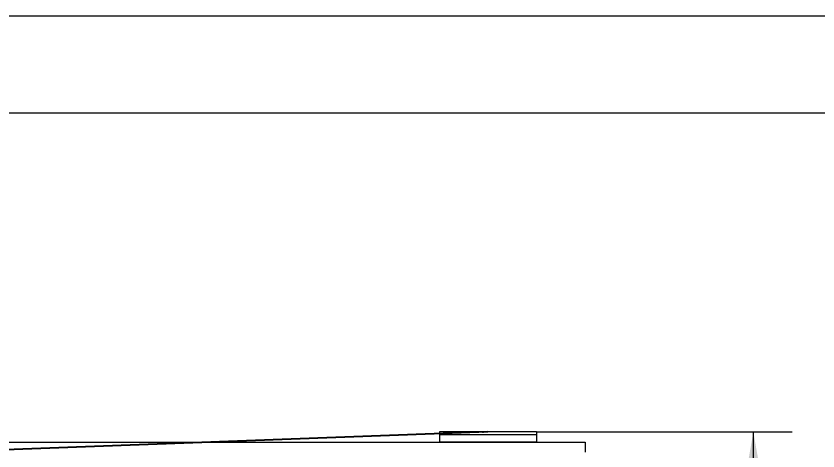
# Model space of a CAD drawing. Header units: millimetres. Extents: x 0 to 420, y 0 to 297.
# Drawn here: x 118.7 to 159.99, y 274.6 to 297 of the extents above; entities that cross this region are included whole.
import ezdxf

# ---------------------------------------------------------------- set-up
doc = ezdxf.new("R2010")
doc.units = ezdxf.units.MM
for name, color, linetype, true_color in [('1', 7, 'Continuous', 0xffffff), ('170', 7, 'Continuous', 0xffffff), ('171', 7, 'Continuous', 0xffffff)]:
    doc.layers.add(name, color=color, linetype=linetype, true_color=true_color)
doc.styles.add('blockfont_v2', font='simplex.shx')
doc.dimstyles.get("Standard").update_dxf_attribs({"dimtxt": 0.18, "dimasz": 0.18, "dimexe": 0.18, "dimexo": 0.0625, "dimgap": 0.09, "dimtad": 0, "dimtih": 1, "dimtoh": 1, "dimdec": 4, "dimzin": 0, "dimdsep": 46, "dimtxsty": 'Standard', "dimcen": 0.09, "dimadec": 0, "dimazin": 0, "dimtfac": 1, "dimtdec": 4, "dimtofl": 0, "dimtmove": 0, "dimatfit": 3, "dimfxl": 1, "dimtolj": 1, "dimtzin": 0, "dimarcsym": 0})

# ---------------------------------------------------------------- blocks, each defined once
blk = doc.blocks.new('_U1')
at = {"layer": '171', "color": 124, "lineweight": 13, "transparency": 16777216}
for p, q in [((145.5, 275.578), (158.666, 275.578)), ((145, 152.422), (158.666, 152.422))]:
    blk.add_line(p, q, dxfattribs=at)
at = {"layer": '171', "color": 156, "lineweight": 13, "transparency": 16777216}
blk.add_line((156.666, 152.422), (156.666, 275.578), dxfattribs=at)
at = {"layer": '171', "color": 156, "lineweight": 18, "transparency": 16777216}
for points in [[(156.666, 275.578), (157.283, 272.078), (156.049, 272.078)], [(156.666, 152.422), (156.049, 155.922), (157.283, 155.922)]]:
    blk.add_solid(points, dxfattribs=at)
at = {"layer": '171', "color": 5, "linetype": 'Continuous', "lineweight": 13, "transparency": 16777216, "insert": (156.932, 208.875), "char_height": 3.5, "attachment_point": 7, "rotation": 90, "line_spacing_factor": 0.63253, "style": 'blockfont_v2'}
blk.add_mtext('\\W0.7539;985.2', dxfattribs=at)

msp = doc.modelspace()

# ---------------------------------------------------------------- linework, layer by layer
at = {"layer": '1', "color": 155, "linetype": 'Continuous', "lineweight": 18}
for p, q in [((140.5, 275.578), (140.5, 275.453)), ((145.5, 275.578), (140.5, 275.578)), ((140.5, 275.453), (145.5, 275.453)), ((140.5, 275.453), (140.5, 275.078)), ((145.5, 275.578), (145.5, 275.453)), ((145.5, 275.453), (145.5, 275.078)), ((79.5, 275.047), (148, 275.047)), ((140.5, 275.078), (145.5, 275.078)), ((140.5, 275.078), (140.5, 275.047)), ((145.5, 275.078), (145.5, 275.047)), ((148, 275.047), (148, 274.547))]:
    msp.add_line(p, q, dxfattribs=at)
at = {"layer": '170', "color": 80, "linetype": 'Continuous', "lineweight": 13}
msp.add_line((420, 297), (0, 297), dxfattribs=at)
at = {"layer": '170', "color": 80, "linetype": 'Continuous', "lineweight": 18}
msp.add_line((415, 292), (25, 292), dxfattribs=at)

# ---------------------------------------------------------------- dimensions: what is measured, and where the dimension line sits
at = {"layer": '171', "color": 5, "linetype": 'Continuous', "lineweight": 13}
dim = msp.add_linear_dim(base=(156.666, 152.422), p1=(145.206, 275.578), p2=(145, 152.422), angle=90, dimstyle='Standard', override={"dimtxt": 3.5, "dimasz": 3.5, "dimexe": 2, "dimexo": 0, "dimgap": 1.05, "dimtad": 1, "dimtih": 1, "dimtoh": 0, "dimdec": 1, "dimlfac": 8, "dimzin": 8, "dimdsep": 46, "dimlunit": 2, "dimtxsty": 'blockfont_v2', "dimsah": 1, "dimse1": 0, "dimse2": 0, "dimsd1": 0, "dimsd2": 0, "dimclrd": 156, "dimclre": 124, "dimclrt": 5, "dimtol": 0, "dimtm": -0.1, "dimtfac": 0.571429, "dimtdec": 3, "dimtofl": 1, "dimtmove": 0, "dimtzin": 8, "dimlwd": 13, "dimlwe": 13}, dxfattribs=at)
dim.commit()
dim.dimension.update_dxf_attribs({"geometry": '_U1', "text_midpoint": (156.666, 214), "dimtype": 160, "text_rotation": 90})

# ---------------------------------------------------------------- leaders
at = {"layer": '171', "color": 156, "linetype": 'Continuous', "lineweight": 13}
for points in [[(139.75, 263.672), (199.116, 286.659)], [(140.406, 264.213), (199.116, 280.985)], [(143, 275.578), (54.541, 272.329)]]:
    msp.add_leader(points, dimstyle='Standard', override={"dimasz": 0.3}, dxfattribs=at)

doc.saveas('drawing.dxf')
